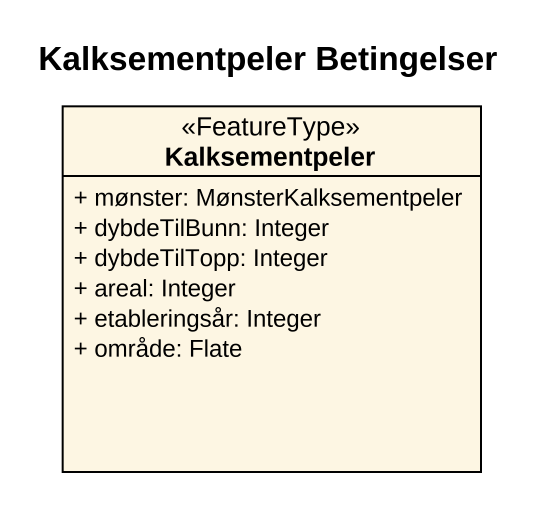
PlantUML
@startuml
title Kalksementpeler Betingelser
hide circle
hide empty members
skinparam classAttributeIconSize 0
class Kalksementpeler <<FeatureType>> {
  + mønster: MønsterKalksementpeler
  + dybdeTilBunn: Integer
  + dybdeTilTopp: Integer
  + areal: Integer
  + etableringsår: Integer
  + område: Flate
}
@enduml
